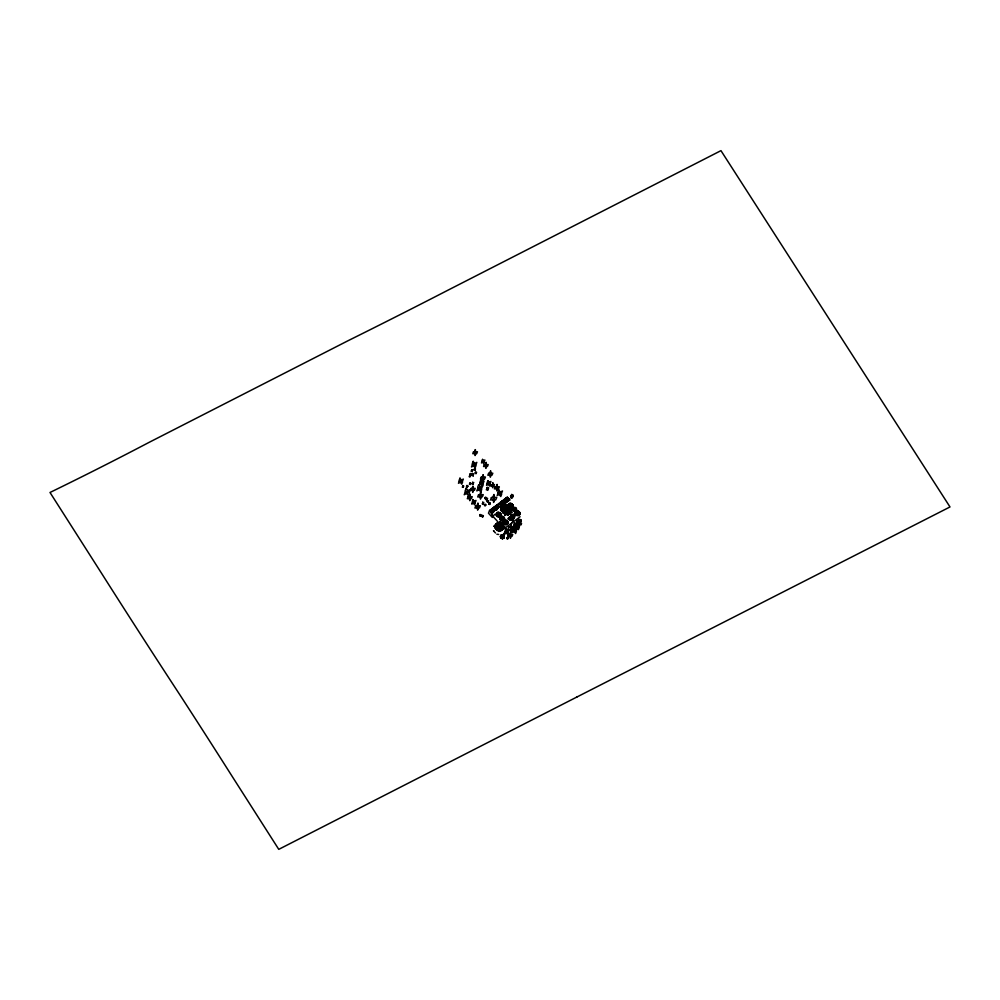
<?xml version="1.0" encoding="UTF-8"?>
<svg xmlns="http://www.w3.org/2000/svg" width="1000" height="1000" viewBox="0 0 1000 1000"><rect width="100%" height="100%" fill="white"/><g stroke="black" fill="none" stroke-linecap="round" stroke-linejoin="round"><path stroke-width="1.5" d="M494.875 525.962C494.637 525.837 493.963 526.987 494.738 525.675M500.1 521.625L499.55 522.675L500.475 521.962M504.312 527.3L504.35 526.538L504.137 527.788M511.388 509.8A5.112 2.112 3.7 0 0 507.25 508.275A5.112 2.138 36.7 0 0 503.075 506.7L501.938 508.312L504.825 505.363A5.112 1.6 68.3 0 1 507.25 508.275A5.112 2.138 36.7 0 1 510.637 511.812C496.863 520.538 512.788 495.8 511.15 511.763C509.113 517.188 499.963 513.737 501.938 508.312C504.75 500.688 515.825 508.375 509.762 513.638L511.325 508.7L511.3 509.45L508.075 505.875M511.15 511.763L511.188 510.863M491.425 511.775C494.85 506.625 487.575 512.15 493.387 511.775A2.087 0.787 52.9 0 0 493.2 511.238L492.488 510.175A1.675 0.637 52.9 0 0 491.625 509.487A2.087 0.787 52.9 0 0 491.25 509.412M494.762 508.55C495.887 505.725 491.213 508.7 493.888 510.4A2.087 0.762 -12.3 0 0 493.575 510.213L491.112 511.5M497.35 516.213C497.938 515.163 500.087 512.788 498.15 512.413C491.575 517.3 506.1 516.987 498.75 512.413M501.475 520.475C502.525 519.45 501.912 516.462 502.925 516.525C508.825 522.712 494.525 519.35 502.337 516.388M504.925 499.675C506.7 502.375 511.05 499.15 507.362 497.8C503.562 497.713 508.5 502.7 504.712 502.612C505.625 499.787 502.725 497.65 503.875 503.562M506.138 524.462C505.75 523.112 506.825 519.7 504.65 520.388C499.625 526.15 512.938 523.913 505.838 520.262M506.388 500.462L507.388 497.812M509.475 506.938C512.762 503.338 509.038 502.675 507.6 505.7L508.375 505.725M513.288 510.525C513.8 505.375 518.612 509.025 514.675 511.525C515.538 508.888 512.712 504.95 511.962 509.688M516.962 515.225C517.35 514.038 519.237 510.575 516.663 511.287C511.637 517.062 524.95 514.825 517.85 511.175M492.638 512.075L491.95 509.412A2.087 0.65 68.3 0 0 491.6 509.212M494.888 507.262L497.562 508.35L497.4 506.45A1.675 0.637 52.9 0 0 496.538 505.763A2.087 0.787 52.9 0 0 496.163 505.688L496.112 509.637A2.087 0.875 36.7 0 0 495.863 509.162M499.075 516.638L498.15 512.413M502.25 504.475L502.512 502.575L501.838 504.375L501 502.088L502.438 501.512L503.925 502.325M502.663 520.612L501.737 516.388M505.125 502.612L504.575 499.7M507.587 500.75L506.825 498.025A2.087 0.65 68.3 0 0 506.55 497.9M509.363 507.125L511.087 507.537L510.225 503.338M518.15 515.375L517.225 511.15M500.275 530.438L500.15 527.238A5.975 1.35 82.9 0 0 499.875 525.438A5.975 1.35 82.9 0 0 499.45 524.012C497.975 519.975 492.8 527.038 496.275 528.95C502.375 535.212 507.262 521.938 498.575 522.675M490.575 511.163L490.65 509.913L493.025 509.3L493.113 508.05L495.487 507.438L496.587 505.412L498.438 505.95L498.762 507.438A2.087 0.9 20.2 0 0 498.45 507.062A1.675 0.725 20.2 0 0 497.4 506.45A1.675 0.7 36.7 0 0 496.337 505.975A2.087 0.875 36.7 0 0 495.887 505.962M498.1 505.688L496.35 508.05M500.138 516.213L499.55 514.85A2.237 0.85 52.9 0 0 498.85 513.925L500.337 513.225M498.938 530.688C499.363 531.388 497.962 531.475 499.3 531.15M508.725 499.025L508.537 500.938L506.45 500.737L505.325 502.875L503.062 501.7L504.162 499.675L505.525 499.837L506.625 497.812L507.987 497.975M503.462 516.812L500.938 520.188M503.888 503.963L503.975 502.7M506.938 520.662L504.412 524.05M508.888 498.988L507.788 501.012L506.438 500.85M510.875 504.837C513 502.362 513.85 507.725 511.087 507.537M518.95 511.562L516.425 514.95M506.05 502.812L506.2 500.938M498.438 505.95L497.275 506.538L497.137 508.35M498.963 514.113L498.475 516.638M502.55 518.088L502.062 520.612M504.963 500.863L504.712 502.612M506.95 497.8L507.175 500.75M505.9 521.975L505.538 524.462M514.438 509.025L513.488 511.375L514.938 507.45M518.413 511.312L517.55 515.375M498.888 531.425L499.025 530.837M502.638 536.337L502.587 538.625L504.363 537.35L503.688 535.237L501.362 534.913L500.275 536.75L502.587 538.625M511.312 515.337L509.9 512.612A5.112 1.938 52.9 0 0 507.25 508.275A5.112 1.15 82.9 0 0 505.95 505.075L504.825 505.363M510.262 506.662L510.175 507.287L510.275 506.675A5.112 1.05 -42 0 0 507.25 508.275A5.112 1.512 -27.6 0 0 502.8 510.875L505.425 513.15L509.862 512.6M493.4 511.037A2.087 0.875 36.7 0 1 493.65 511.5L493.925 510.788A2.087 0.862 3.7 0 0 493.6 510.5M492.413 509.113C494.15 511.812 495.188 506.637 495.838 509.925M512.388 495.613C514.837 498.275 508.5 497.938 511.562 496.238M492.225 512.075L492.038 509.125M510.5 507.537L510.8 503.338M499.175 530.438L499.7 527.238A5.975 0.737 -83.1 0 0 499.875 525.438A5.975 0.737 -83.1 0 0 499.9 524.012L499.725 522.712M509.762 513.612L507.512 514.513L507.762 513.45A5.112 1.15 82.9 0 0 507.25 508.275A5.112 0.625 -83.1 0 0 507.125 505.075L505.95 505.075M494.225 526.35L494.913 525.825M510.438 519.938L511.225 515.562A4.55 0.938 -42 0 1 513.875 514.163C517.038 517.788 510.675 522.188 507.85 518.713A4.55 0.938 -42 0 1 511.225 515.562A4.513 1.3 -29 0 1 514.388 514.938M507.512 514.513L507.775 513.462M494.475 526.337L494.95 526.263M498.425 530.913L499.2 531.337M492.812 509.25L491.812 511.975M495.275 507.388L493.338 509.3M497.738 505.5L496.725 508.25M499.338 512.575L497.887 516.487M502.85 501.625L502.975 503.787A2.087 0.65 68.3 0 1 503.062 504.375L502.675 504.475M505.3 499.8L504.3 502.512M507.762 497.938L506.062 500.188M500.737 523.025L497.1 529.675M502.912 516.587L502.512 517.712M506.388 520.438L504.95 524.325M508.125 498.088L506.763 500.65M506.962 509.062L508.288 505.363L507.125 505.075M499.4 526.7L498.925 527.975M495.875 509.95L494.487 509.513M505.4 513.162L505.012 514.212L505.863 512M503.275 537.913L503.5 536.838M501.838 504.375L503.212 501.812M509.913 507.4L511.075 504.762M472.225 488.025L473 486.1L473.5 490.45L472.725 492.375L472.4 489.475M492.975 496.938L493.963 494.487L494.575 500.012L493.6 502.45L493.137 498.312M509.9 499.9L507.362 497.088L489.525 510.55L488.475 513.162L492.325 517.438L494.562 514.375M493.175 509.412L490.988 511.062M493.963 509.787C495.4 502.175 498.4 511.425 495.138 507.113M494.35 509.738L495.462 506.863M494.475 509.925L495.675 506.812M494.637 510.075L495.9 506.812M494.837 510.175L496.125 506.863M495.062 510.225L496.325 506.975L498.675 506.287M495.288 510.225L497.287 506.562M496.625 507.3L495.5 510.175L496.138 509.812M495.688 510.075C497.562 501.775 490.337 515.513 496.7 507.5M501.05 506.538L501.775 504.75L503.312 506.463L505.938 505.05L505.562 505.562M496.9 515.825L499.875 512.825M507.987 500.65A2.087 0.65 68.3 0 0 507.887 500.062L507.587 498.638L505.825 499.85M495.475 532.975L493.45 530.712L494.175 531.362M500.163 522.35L500.037 521.638L500.425 522.188M512.325 497.337L510.637 496.938L511.675 494.562L513.062 495.5L511.775 495.838L511.675 494.562M510.737 497.337L511.863 494.462M510.863 497.512L511.6 495.688M511.037 497.663L511.775 495.838M511.238 497.775L511.975 495.938M511.463 497.825L512.188 495.988M511.688 497.825L512.413 495.988M511.9 497.775L512.625 495.938M512.075 497.663L513.088 495.087M505.75 521.912L503.963 523.65M501.025 536.487L501.375 536.175A1.35 1.225 21.9 0 0 501.475 538.45A1.35 1.225 21.9 0 0 503.413 537.4M502.337 538.3L500.875 537.413M502.95 538.162L501.463 538.2M502.512 536.475L502.262 536.112A2.325 0.75 66.3 0 0 501.675 535.325L501.362 534.913M502.463 538.413L503.338 537.762M512.625 510.538L515.938 508.113M512.125 522.75L513.488 519.35M517.775 512.825L515.975 514.562M518 520.763L518.787 518.787L519.288 523.25L518.5 525.225L518.162 522.25M516.075 528.95L516.675 527.475L519.55 525.962L518.962 527.45L513.138 530.538L512.3 532.612L516.35 530.5L517.175 528.425M509.462 519.75L511.225 515.562A4.425 1.575 -14.9 0 1 514.663 515.812M501.413 538.325L501.075 537.712L502.525 538.25M500.763 535.375L500.5 536.675L501.213 535.638A2.362 0.963 42.7 0 1 502.125 536.2L502.75 536.7L502.15 536.213M504.05 537.013L502.388 535.062L502.413 536.1M504.113 536.838L503.5 538.1L504.15 536.85M501.463 504.175L502.463 501.538M508.575 519.338L511.225 515.562A4.3 1.737 0.5 0 1 514.675 516.725M499.613 525.8L501.75 523.45M502.638 509.462L501.788 510.637L502.388 509.812A5.112 1.875 -12.3 0 1 507.25 508.275A5.112 1.512 -27.6 0 1 510.913 507.638M491.825 514.05L492.725 512.837M495.025 508.188L495.637 507.537M505.062 500.6L505.662 499.95M511 504.663L512.35 504.125M514.575 508.65L515.475 507.713M496.275 528.95L498.488 526.625A5.975 1.225 -42 0 1 499.875 525.438A5.975 1.225 -42 0 1 501.112 524.637L502.575 524.175M501.15 503.9L506.012 500.225M500.487 519.8L502.562 517.85M505.75 505.538L506.538 505.462M509.05 506.562L510.725 504.75M494.675 526.337L494.137 525.913M504 527.188L504.538 526.65L504.538 527.35M502.612 510.112L502.55 507.65A5.112 2.2 20.2 0 1 507.25 508.275A5.112 1.875 -12.3 0 1 511.3 508.7M495.65 528.062L498.237 526.25A5.975 1.775 -27.6 0 1 499.875 525.438A5.975 1.775 -27.6 0 1 501.362 525L503.188 525.062M494.45 508.713L491.238 510.5A2.087 0.762 -12.3 0 0 490.737 510.788M500.913 503.562L503.787 502.425M503.363 501.712L506.238 500.562M496.562 515.337L497.825 514.425A2.237 0.663 -27.6 0 1 499.637 513.7M500.15 519.312L501.413 518.4A2.237 0.663 -27.6 0 1 502.438 517.9A2.237 0.663 -27.6 0 1 503.387 517.612L504.25 517.688M503.625 523.175L504.875 522.25A2.237 0.663 -27.6 0 1 505.913 521.763A2.237 0.663 -27.6 0 1 506.863 521.462L507.725 521.538M515.638 514.075L516.9 513.162A2.237 0.663 -27.6 0 1 517.925 512.663A2.237 0.663 -27.6 0 1 518.888 512.375L519.738 512.438M501.45 536.013L500.825 537.525M512.475 509.95L513.425 509.312A2.237 0.663 -27.6 0 1 514.45 508.812A2.237 0.663 -27.6 0 1 515.413 508.512M495.975 507.812L494.65 508.425M493.85 511.562L491.475 512.163L492.05 513.9L489.8 510.375M495.288 510.462L496.388 508.438L497.75 508.6M491.938 514.175L489.562 510.55M497.688 512.45L496.238 513.55L496.125 515.337L497.413 516.775L499.35 517.013L500.812 515.913L500.925 514.113L499.637 512.688L497.688 512.45L498.312 513.075A2.237 0.7 68.3 0 1 498.85 513.925A2.237 0.7 68.3 0 1 499.312 514.975L499.637 516.487M508.263 504.45L509.712 503.35L511.662 503.587L512.95 505.012L512.837 506.8L511.388 507.9M511.85 508.425L513.3 507.325L515.25 507.562L516.538 508.988L516.425 510.788L514.963 511.887M504.75 520.275L503.3 521.375L503.175 523.175L504.475 524.6L506.413 524.837L507.863 523.737L507.987 521.95L506.688 520.513L504.75 520.275L505.375 520.9A2.237 0.7 68.3 0 1 505.913 521.763A2.237 0.85 52.9 0 1 506.613 522.675L507.2 524.038M516.775 511.175L515.325 512.275L515.212 514.075L516.5 515.5L518.438 515.737L519.9 514.637L520.013 512.85L518.725 511.413L516.775 511.175L517.388 511.812A2.237 0.7 68.3 0 1 517.925 512.663A2.237 0.85 52.9 0 1 518.625 513.587L519.212 514.95M503.387 529.012L500.788 530.988L497.3 530.575L494.975 528L495.188 524.788L497.8 522.812L501.275 523.225L503.6 525.8M504.162 528.775L520.075 516.737M499.95 518.775L501.312 518.138A2.237 0.825 -12.3 0 1 502.438 517.9L503.913 517.2M503.425 522.638L504.787 521.987A2.237 0.825 -12.3 0 1 505.913 521.763L507.388 521.05M515.438 513.538L516.8 512.9A2.237 0.825 -12.3 0 1 517.925 512.663L519.412 511.962M505.7 499.475A2.087 0.762 -12.3 0 1 506.2 499.188L508.475 498.363M495.175 508.137L496.213 508.15M495.3 527.075L498.088 525.837A5.975 2.188 -12.3 0 1 499.875 525.438A5.975 2.188 -12.3 0 1 501.512 525.413L503.55 526.05M496.362 514.8L497.725 514.163A2.237 0.825 -12.3 0 1 499.712 513.913M503.963 526.85L504.738 527.275L504.325 526.625M508.537 505.6L509.738 505.075A2.237 0.825 -12.3 0 1 511.725 504.825M496.163 505.688L497.95 505.575L498.85 506.575M497.562 508.35L498.3 508.05A2.087 0.787 52.9 0 0 498.113 507.512L496.788 505.613A2.087 0.65 68.3 0 0 496.512 505.487M512.3 509.475L513.325 509.05A2.237 0.825 -12.3 0 1 514.45 508.812A2.237 0.825 -12.3 0 1 515.5 508.775L516.462 509.125M495.213 526.05L498.05 525.413A5.975 2.462 3.7 0 1 499.875 525.438A5.975 2.462 3.7 0 1 501.55 525.837L503.638 527.075M508.338 505.15L509.725 504.8A2.237 0.925 3.7 0 1 511.737 505.05M496.325 514.25L497.7 513.888A2.237 0.925 3.7 0 1 499.725 514.138M511.925 509.125L513.3 508.775A2.237 0.925 3.7 0 1 514.45 508.812A2.237 0.925 3.7 0 1 515.525 509.05L516.512 509.688M499.913 518.225L501.287 517.875A2.237 0.925 3.7 0 1 502.438 517.9A2.237 0.825 -12.3 0 1 503.488 517.875L504.45 518.225M515.4 512.987L516.775 512.625A2.237 0.925 3.7 0 1 517.925 512.663A2.237 0.825 -12.3 0 1 518.975 512.625L519.938 512.975M503.387 522.075L504.762 521.725A2.237 0.925 3.7 0 1 505.913 521.763A2.237 0.825 -12.3 0 1 506.962 521.725L507.925 522.075M499.55 521.862L500.087 521.812M474.325 469.487L475.487 469.012L474.9 470.438L474.3 469.325M475.225 469.663L474.062 470.15L474.562 468.675L475.163 469.787M470.138 474.325L471.3 473.85L470.712 475.262L470.125 474.15M471.037 474.5L469.875 474.975L470.387 473.5L470.975 474.613M475.425 472.762L476.587 472.287L476 473.713L475.412 472.6M476.325 472.938L475.163 473.413L475.675 471.938L476.262 473.05M470.262 476.175L469.113 476.65L470.525 475.525L469.95 476.938L469.613 475.175L470.213 476.287M469.712 483.638L470.875 483.15L470.288 484.575L469.688 483.462M463.413 486.575L462.25 487.062L463.675 485.925L463.1 487.35L462.762 485.575L463.35 486.7M470.613 483.812L469.45 484.288L469.95 482.812L470.55 483.925M466.737 486.225L467.9 485.737L467.325 487.163L466.725 486.05M467.638 486.4L466.475 486.875L466.987 485.4L467.587 486.512M485.138 497.987L486.3 497.5L485.725 498.925L485.125 497.812M486.037 498.162L484.875 498.638L485.387 497.163L485.988 498.275M487.375 501.15L488.537 500.675L487.95 502.088L487.362 500.975M488.275 501.325L487.113 501.8L487.612 500.325L488.212 501.438M485.6 505.112L484.438 505.588L485.863 504.45L485.288 505.875L484.95 504.113L485.55 505.225M479.975 515.312L481.138 514.837L480.562 516.25L479.963 515.138M480.875 515.487L479.725 515.962L480.225 514.487L480.825 515.6M483.1 516.25L481.938 516.725L483.363 515.6L482.775 517.025L482.438 515.25L483.038 516.362M520.4 523.962L521.562 523.488L520.988 524.913L520.388 523.8M503.6 534.163L504.762 533.688L504.175 535.1L503.587 533.987M504.5 534.338L503.338 534.812L503.85 533.337L504.438 534.45M507.137 538.088L508.288 537.612L507.713 539.025L507.113 537.913M508.025 538.263L506.875 538.737L507.375 537.263L507.975 538.375M507.575 498.8L508.7 498.7M493.038 511.962A2.087 0.65 68.3 0 0 492.938 511.375L492.388 510.112L493.75 510.012M495.425 525.062L498.137 525.013A5.975 2.575 20.2 0 1 499.875 525.438A5.975 2.575 20.2 0 1 501.463 526.25L503.425 528.062M508.45 504.613L509.775 504.538A2.237 0.963 20.2 0 1 511.7 505.262M512.038 508.587L513.362 508.512A2.237 0.963 20.2 0 1 514.45 508.812A2.237 0.963 20.2 0 1 515.475 509.3L516.4 510.225M496.438 513.713L497.762 513.638A2.237 0.963 20.2 0 1 499.688 514.35M515.513 512.45L516.838 512.375A2.237 0.963 20.2 0 1 517.925 512.663A2.237 0.925 3.7 0 1 519 512.9L519.987 513.538M500.025 517.688L501.35 517.612A2.237 0.963 20.2 0 1 502.438 517.9A2.237 0.925 3.7 0 1 503.512 518.138L504.487 518.775M503.5 521.538L504.825 521.462A2.237 0.963 20.2 0 1 505.913 521.763A2.237 0.925 3.7 0 1 506.987 521.987L507.962 522.625M502.425 535.075L501.012 535.55M500.6 536.55L501 537.9L500.925 536.775M503.6 537.975L502.275 538.45M496.35 508.525A2.087 0.762 -12.3 0 0 496.037 508.35L493.7 508.638A2.087 0.762 -12.3 0 0 493.2 508.925M511.825 504.538L512.688 504.613M515.413 508.512L516.263 508.587M499.812 513.625L500.662 513.7M495.9 524.175L498.338 524.637A5.975 2.5 36.7 0 1 499.875 525.438A5.975 2.5 36.7 0 1 501.262 526.625L502.938 528.938M496.213 510.425L496.1 508.575A2.087 0.862 3.7 0 1 496.375 508.925M508.713 504.137L509.9 504.3A2.237 0.938 36.7 0 1 511.587 505.45M512.3 508.113L513.488 508.288A2.237 0.938 36.7 0 1 514.45 508.812A2.237 0.938 36.7 0 1 515.337 509.538L516.138 510.7M496.7 513.225L497.887 513.4A2.237 0.938 36.7 0 1 499.575 514.55M515.775 511.962L516.962 512.137A2.237 0.938 36.7 0 1 517.925 512.663A2.237 0.963 20.2 0 1 518.938 513.162L519.862 514.075M500.288 517.2L501.475 517.375A2.237 0.938 36.7 0 1 502.438 517.9A2.237 0.963 20.2 0 1 503.45 518.4L504.375 519.312M503.762 521.05L504.95 521.225A2.237 0.938 36.7 0 1 505.913 521.763A2.237 0.963 20.2 0 1 506.925 522.25L507.85 523.162M497.137 504.825L498.825 506.7A2.087 0.762 -12.3 0 0 498.488 506.488L496.163 506.775A2.087 0.762 -12.3 0 0 495.662 507.062M506.375 500.938A2.087 0.762 -12.3 0 0 506.062 500.763L503.738 501.05A2.087 0.762 -12.3 0 0 503.237 501.337M496.625 523.462L498.638 524.338A5.975 2.263 52.9 0 1 499.875 525.438A5.975 2.263 52.9 0 1 500.962 526.925L502.225 529.663M509.113 503.738L510.087 504.113A2.237 0.85 52.9 0 1 511.438 505.613M498.675 503.675L500.125 504.637A1.675 0.675 52.9 0 1 500.462 505.05L500.988 506.238M512.688 507.713L513.675 508.088A2.237 0.85 52.9 0 1 514.45 508.812A2.237 0.85 52.9 0 1 515.15 509.725L515.737 511.1M516.163 511.575L517.15 511.95A2.237 0.85 52.9 0 1 517.925 512.663A2.237 0.938 36.7 0 1 518.812 513.387L519.612 514.562M497.088 512.837L498.075 513.212A2.237 0.85 52.9 0 1 498.85 513.925M500.675 516.812L501.662 517.188A2.237 0.85 52.9 0 1 502.438 517.9A2.237 0.938 36.7 0 1 503.325 518.638L504.113 519.8M504.15 520.662L505.138 521.038A2.237 0.85 52.9 0 1 505.913 521.763A2.237 0.938 36.7 0 1 506.8 522.487L507.587 523.65M491.388 512.137L493.475 512.337M503.062 501.7L500.688 502.312L501.512 504.562L502.875 504.725M496.863 534.25L498.688 534.462M511.912 504.8L512.875 505.15M499.9 513.888L500.863 514.237M497.537 522.95L499.012 524.125A5.975 1.863 68.3 0 1 499.875 525.438A5.975 1.863 68.3 0 1 500.588 527.137L501.312 530.175M509.6 503.462L510.337 503.975A2.237 0.7 68.3 0 1 511.238 505.725M513.188 507.438L513.913 507.962A2.237 0.7 68.3 0 1 514.45 508.812A2.237 0.7 68.3 0 1 514.913 509.862L515.25 511.375M501.175 516.525L501.9 517.05A2.237 0.7 68.3 0 1 502.438 517.9A2.237 0.85 52.9 0 1 503.137 518.825L503.725 520.188M512.1 495.462L510.7 495.825L510.637 496.938M498.862 503.7L499.538 504.05M511.938 505.062L512.925 505.7M499.925 514.163L500.913 514.8M502.025 501.512L503.225 503.638A2.087 0.787 52.9 0 1 503.375 504.05M496.912 505.387L497.863 507.65A2.087 0.65 68.3 0 1 497.95 508.237M494.45 507.25L495.15 508.55M505.213 520.237L505.863 521.55M511.887 505.325L512.812 506.238M499.875 514.425L500.8 515.337M502.75 536.7L502.775 536.712A2.362 0.963 42.7 0 1 503.587 537.562L504 538.013M497.325 505.387L497.3 506.388A1.675 0.725 20.2 0 0 496.2 506.213A2.087 0.9 20.2 0 0 495.712 506.3M499.663 504.15L500.788 505.662M511.763 505.562L512.55 506.725M499.738 514.65L500.538 515.825M507.125 497.262L509.675 500.075M507.575 498.812L508.525 498.9A2.087 0.762 -12.3 0 1 508.837 499.075M504.862 498.975L507.4 501.8M504.6 499.175L507.15 501.987M505.112 500.675L505.425 501.925A2.087 0.65 68.3 0 1 505.525 502.512M504.087 499.762A2.087 0.65 68.3 0 1 504.363 499.888L505.05 500.85A1.638 0.688 36.7 0 1 505.887 501.575A2.087 0.875 36.7 0 1 506.15 502.038M502.413 500.825L504.963 503.65M502.163 501.012L504.7 503.837M494.762 506.613L497.3 509.438M494.513 506.812L497.05 509.637M494.05 507.35A2.087 0.65 68.3 0 1 494.338 507.475L495.087 508.263M494.837 508.25L494.938 508.312A1.675 0.637 52.9 0 0 494.075 507.625A2.087 0.787 52.9 0 0 493.713 507.537M492.325 508.462L494.062 510.4M492.062 508.663L493.762 510.538M492 515.275L497.987 521.925M508.15 533.462L508.775 535.4L507.863 534.175M508.913 506.725L509.837 505.325A2.237 0.663 -27.6 0 1 511.65 504.613M508.888 513.15A5.112 1.6 68.3 0 0 507.25 508.275A5.112 2.112 3.7 0 0 502.337 508.713L503.462 511.825L502.912 512.788L503.438 511.838A5.112 1.05 -42 0 1 507.25 508.275A5.112 2.2 20.2 0 1 511.163 510.863M480.725 491.975L477.65 487.287L478.65 484.8L481.725 489.487L479.9 494.275L480.45 499.15L481.312 496.987L480.763 492.125M511.562 505.75L512.15 507.125M502.638 536.775L502.65 536.8A2.325 0.75 66.3 0 1 503.113 537.875L503.363 538.438M495.513 509.087L495.65 509.375A2.087 0.787 52.9 0 1 495.838 509.913M504.9 500.588L505.688 501.775A2.087 0.787 52.9 0 1 505.875 502.312M513.188 518.837L512.688 517.612A3.812 1.45 52.9 0 0 511.225 515.55A4.175 1.787 17.3 0 1 514.425 517.612M502.413 509.812L502.8 510.875M511.325 505.887L511.662 507.4M518.713 515.225L518.387 513.713A2.237 0.7 68.3 0 0 517.925 512.663M506.7 524.325L506.375 522.812A2.237 0.7 68.3 0 0 505.913 521.763M503.225 520.462L502.9 518.962A2.237 0.7 68.3 0 0 502.438 517.9M503.85 505.913A5.112 1.938 52.9 0 1 507.25 508.275A5.112 0.625 -83.1 0 1 506.587 513.425M495.625 506.675A2.087 0.862 3.7 0 1 496.138 506.488A1.638 0.675 3.7 0 1 497.4 506.45A1.675 0.7 36.7 0 1 498.312 507.312M497.4 506.45A1.638 0.675 3.7 0 1 498.5 506.775A2.087 0.862 3.7 0 1 498.837 507.062M495.825 509.15A1.675 0.7 36.7 0 0 493.875 507.825A2.087 0.875 36.7 0 0 493.438 507.812M495.975 508.638A1.638 0.675 3.7 0 0 493.688 508.35A2.087 0.862 3.7 0 0 493.175 508.537M496.3 509.3A2.087 0.9 20.2 0 0 496 508.913A1.675 0.725 20.2 0 0 493.75 508.075A2.087 0.9 20.2 0 0 493.25 508.15M493.363 511.012A1.675 0.7 36.7 0 0 491.413 509.7A2.087 0.875 36.7 0 0 490.975 509.688M493.512 510.5A1.638 0.675 3.7 0 0 491.225 510.225A2.087 0.862 3.7 0 0 490.712 510.4M493.488 510.763A1.675 0.725 20.2 0 0 491.287 509.938A2.087 0.9 20.2 0 0 490.788 510.025M493.537 510.788A2.087 0.9 20.2 0 1 493.837 511.163M511.225 515.538A4.175 0.862 85.4 0 1 511.45 519.875M512.425 519.612A4.5 1.375 69.8 0 0 512.288 518.638L512.125 517.95A3.862 1.175 69.8 0 0 511.225 515.55A3.862 1.625 35 0 1 513.138 517.175L513.538 517.688A4.5 1.9 35 0 1 513.975 518.438M503.363 503.4A1.638 0.688 36.7 0 0 501.45 502.1A2.087 0.875 36.7 0 0 501 502.088M500.775 503.188A2.087 0.762 -12.3 0 1 501.275 502.912L503.6 502.625A2.087 0.762 -12.3 0 1 503.925 502.8M500.737 502.8A2.087 0.862 3.7 0 1 501.25 502.625A1.675 0.688 3.7 0 1 503.575 502.912A2.087 0.862 3.7 0 1 503.95 503.188M501.275 501.812A2.087 0.787 52.9 0 1 501.65 501.887A1.675 0.637 52.9 0 1 502.512 502.575L501.912 501.75A2.087 0.65 68.3 0 0 501.625 501.613M500.825 502.425A2.087 0.9 20.2 0 1 501.312 502.35A1.675 0.725 20.2 0 1 503.525 503.175A2.087 0.9 20.2 0 1 503.812 503.475M503.913 500.238A1.638 0.688 36.7 0 1 504.975 500.712L505.075 500.838A1.675 0.637 52.9 0 0 504.113 500.037A2.087 0.787 52.9 0 0 503.738 499.95M505.988 501.312A1.675 0.725 20.2 0 0 503.775 500.487A2.087 0.9 20.2 0 0 503.275 500.562M503.2 500.938A2.087 0.862 3.7 0 1 503.713 500.763A1.675 0.688 3.7 0 1 506.037 501.05A2.087 0.862 3.7 0 1 506.413 501.325M503.462 500.225A2.087 0.875 36.7 0 1 503.9 500.238M506.025 501.325A2.087 0.9 20.2 0 1 506.325 501.7M508.338 500.462A2.087 0.787 52.9 0 0 508.15 499.925L507.537 498.975A1.675 0.637 52.9 0 0 506.575 498.175A2.087 0.787 52.9 0 0 506.2 498.088M508.5 499.188A1.675 0.688 3.7 0 0 506.175 498.9A2.087 0.862 3.7 0 0 505.662 499.075M508.45 499.45A1.675 0.725 20.2 0 0 506.238 498.625A2.087 0.9 20.2 0 0 505.737 498.7M505.925 498.363A2.087 0.875 36.7 0 1 506.362 498.375A1.638 0.688 36.7 0 1 508.288 499.675A2.087 0.875 36.7 0 1 508.612 500.188M508.55 499.188A2.087 0.862 3.7 0 1 508.875 499.462M508.488 499.462A2.087 0.9 20.2 0 1 508.787 499.85M500.575 509.9L501.087 510.613L500.575 509.9M499.825 517.525L499.712 519.312L501 520.75L502.938 520.988L504.4 519.888L504.513 518.088L503.212 516.663L501.275 516.425L499.825 517.525M507.525 504.65L508.188 505.238L507.525 504.65M511.025 508.688L510.938 509.338L511.025 508.688M512.062 509.538L512.487 510.288L512.062 509.538M500.775 507.987L501.188 508.75L500.775 507.987M502.812 507.762L502.688 508.413L502.775 507.75M507.663 512.812L508.363 512.737L507.663 512.812M505.262 512.85L505.975 513.288L505.262 512.85M511.525 511.912L511.812 512.7L511.525 511.912M460 478.188L459.175 480.25L461.737 484.162L462.562 482.088L460 478.188M459.288 481.188L458.462 483.263L462.5 481.163L463.338 479.087L459.288 481.188M473.5 451.887L472.775 453.7L476.737 453.575L477.463 451.763L473.5 451.887M475.363 449.625L474.637 451.45L475.1 455.55L475.825 453.738L475.363 449.625M473.175 461.388L472.262 463.663L475.075 467.95L475.988 465.675L473.175 461.388M472.388 464.688L471.475 466.962L475.913 464.65L476.825 462.375L472.388 464.688M471.637 469.688L472.25 471.625L471.637 469.688M471.488 470.725L471.2 471.438L472.688 469.875L471.488 470.725M466.225 488.175L465.15 490.838L468.45 495.875L469.525 493.212L466.225 488.175M465.3 492.05L464.225 494.725L469.438 492L470.513 489.325L465.3 492.05M472.638 473.938L473.25 475.875L472.638 473.938M472.488 474.988L472.2 475.688L473.688 474.125L472.488 474.988M472.725 482.3L473.338 484.237L472.725 482.3M472.575 483.35L472.3 484.05L473.775 482.488L472.575 483.35M482.55 459.4L481.962 460.838L483.75 463.562L484.338 462.125L482.55 459.4M471.025 488.488L470.25 490.412L474.45 490.275L475.225 488.35L471.025 488.488M482.05 461.488L481.475 462.938L484.288 461.463L484.862 460.025L482.05 461.488M468.062 496.8L467.3 498.7L471.463 498.575L472.225 496.662L468.062 496.8M470.025 494.438L469.263 496.337L469.738 500.65L470.513 498.738L470.025 494.438M484.275 464.7L483.537 466.512L487.5 466.388L488.237 464.575L484.275 464.7M486.138 462.45L485.4 464.263L485.863 468.363L486.6 466.55L486.138 462.45M481.238 477.15L480.462 479.075L484.663 478.95L485.438 477.025L481.238 477.15M480.712 480.225L479.875 482.3L482.438 486.213L483.275 484.137L480.712 480.225M473.075 499.65L472.35 501.45L474.575 504.85L475.3 503.05L473.075 499.65M477.788 488.4L476.788 490.887L481.637 488.363L482.638 485.875L477.788 488.4M483.212 474.762L482.438 476.688L482.925 481.037L483.7 479.113L483.212 474.762M480 483.237L479.162 485.312L483.2 483.2L484.038 481.138L480 483.237M472.45 502.262L471.725 504.075L475.238 502.238L475.962 500.425L472.45 502.262M478.55 494.8L477.688 496.95L482.388 496.8L483.263 494.65L478.55 494.8M488.625 473.312L487.85 475.238L492.05 475.112L492.825 473.188L488.625 473.312M475.75 505.9L474.9 508.013L479.525 507.863L480.375 505.75L475.75 505.9M490.6 470.925L489.825 472.85L490.312 477.2L491.087 475.275L490.6 470.925M477.925 503.275L477.075 505.387L477.612 510.175L478.462 508.05L477.925 503.275M487.912 480.662L487.163 482.525L489.475 486.05L490.225 484.188L487.912 480.662M487.275 483.375L486.525 485.238L490.163 483.338L490.913 481.475L487.275 483.375M486.788 488.762L486.35 489.862L488.738 487.962L486.788 488.762M487.2 487.388L486.763 488.475L487.762 490.35L488.2 489.25L487.2 487.388M482.725 502.225L483.35 504.162L482.725 502.225M482.587 503.275L482.3 503.975L483.775 502.413L482.587 503.275M491.35 484.663L490.775 486.1L493.9 486L494.475 484.575L491.35 484.663M486.575 498.15L487.188 500.087L486.575 498.15M486.425 499.188L486.138 499.9L487.625 498.338L486.425 499.188M492.825 482.887L492.612 487.562L492.825 482.887M495.087 486.912L494.3 488.875L498.575 488.738L499.363 486.788L495.087 486.912M489.15 502.525L489.775 504.462L489.15 502.525M489 503.562L488.725 504.275L490.2 502.713L489 503.562M491.45 497.525L490.475 499.963L495.8 499.8L496.788 497.35L491.45 497.525M497.1 484.487L496.312 486.45L496.812 490.875L497.6 488.913L497.1 484.487M498.862 489.988L497.95 492.25L500.75 496.512L501.662 494.25L498.862 489.988M498.088 493.263L497.175 495.525L501.575 493.225L502.488 490.962L498.088 493.263M507.2 507.4L507.525 508.6L507.2 507.4M507.163 507.95L507.8 507.475L507.163 507.95M505.962 528.688L505.138 530.763L507.7 534.675L508.525 532.6L505.962 528.688M505.25 531.7L504.425 533.775L508.462 531.663L509.3 529.587L505.25 531.7M508.713 527.275L507.713 529.75L513.112 529.575L514.113 527.1L508.713 527.275M511.25 524.2L510.262 526.675L510.887 532.263L511.887 529.788L511.25 524.2M508 534.513L507.725 535.212L509.2 533.65L508 534.513M508.787 534.65L508.05 536.462L512.013 536.337L512.75 534.525L508.787 534.65M510.65 532.4L509.913 534.212L510.375 538.312L511.112 536.5L510.65 532.4M514.425 523.088L513.65 525.013L516.038 528.65L516.812 526.725L514.425 523.088M513.763 525.887L512.987 527.812L516.737 525.85L517.513 523.925L513.763 525.887M513.85 527.525L513.013 529.6L515.588 533.513L516.413 531.438L513.85 527.525M516.763 521.237L515.962 523.212L520.275 523.088L521.075 521.1L516.763 521.237M517.175 525.325L516.587 526.8L518.413 529.587L519.012 528.112L517.175 525.325M520.163 519.538L520.775 521.475L520.163 519.538M520.013 520.575L519.725 521.287L521.213 519.725L520.013 520.575M520.65 523.15L520.138 524.625L521.3 524.138L520.65 523.15M576.9 697.013L278.762 849.35L232.188 776.413A3803.45 1288.375 62.9 0 0 180.15 695.25A3803.45 1288.412 62.9 0 1 101.938 573.9L50 492.475A1196.125 318.038 -32.8 0 0 149.1 442.362L347.837 340.825A2391.012 636.163 -32.8 0 0 446.938 290.712L720.962 150.65L950 506.95L576.9 697.013M508.3 514.8L507.7 515.363L508.3 514.8M506.138 504.487L505.45 504.95L506.138 504.487M505.675 514.95L504.963 515.4L505.675 514.95"/></g></svg>
